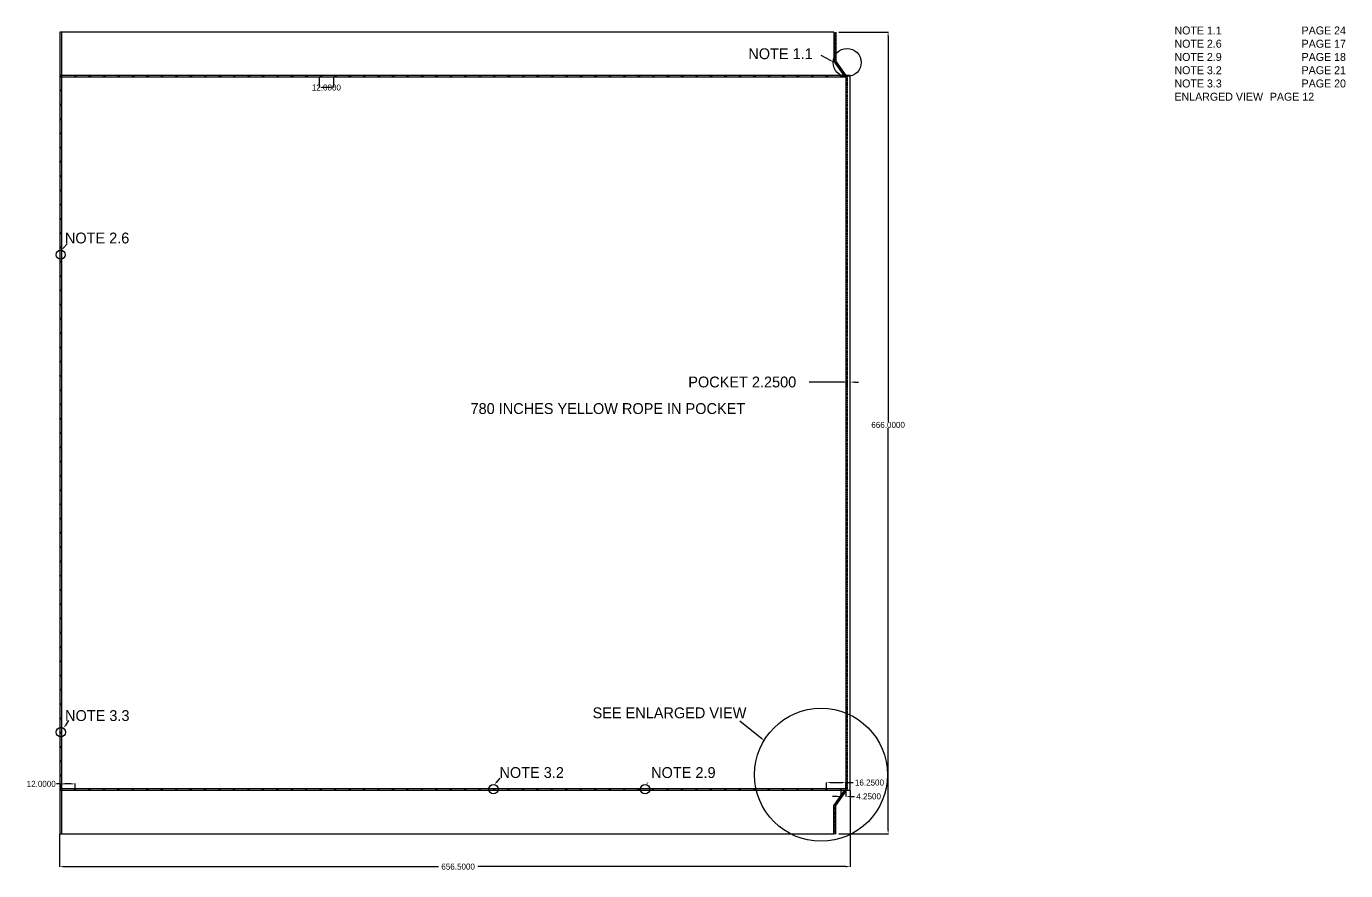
# Model space of a CAD drawing. Header units: inches. Extents: x -1914 to 19746, y -1697 to -663.
# Drawn here: x 12741 to 13836, y -1461 to -760 of the extents above; entities that cross this region are included whole.
import ezdxf

# ---------------------------------------------------------------- set-up
doc = ezdxf.new("R2010")
doc.units = ezdxf.units.IN
doc.header["$MEASUREMENT"] = 0
doc.linetypes.add('HIDDEN', pattern=[0.375, 0.25, -0.125])
for name, color, linetype in [('DIMENSION', 7, 'Continuous'), ('FINISH', 1, 'Continuous'), ('GROMMET', 7, 'Continuous'), ('STECH', 7, 'HIDDEN'), ('TEXT', 7, 'Continuous'), ('WEBB', 5, 'Continuous')]:
    doc.layers.add(name, color=color, linetype=linetype)
doc.dimstyles.get("Standard").update_dxf_attribs({"dimtxt": 3.5, "dimasz": 3.5, "dimexe": 0.18, "dimexo": 0.0625, "dimgap": 0.09, "dimtad": 0, "dimtih": 1, "dimtoh": 1, "dimdec": 4, "dimzin": 0, "dimdsep": 46, "dimtxsty": 'Standard', "dimcen": 0.09, "dimadec": 0, "dimazin": 0, "dimtfac": 1, "dimtdec": 4, "dimtofl": 0, "dimtmove": 0, "dimatfit": 3, "dimfxl": 0, "dimtolj": 1, "dimtzin": 0, "dimarcsym": 0})

# ---------------------------------------------------------------- blocks, each defined once
blk = doc.blocks.new('*D35')
at = {"layer": 'DEFPOINTS', "color": 0}
for p in [(13411.5, -764.7), (13456.5, -764.7), (13411.5, -1430.7)]:
    blk.add_point(p, dxfattribs=at)
at = {"layer": 'DIMENSION', "color": 0, "lineweight": -2}
for p, q in [((13415.5, -764.7), (13456.7, -764.7)), ((13456.5, -768.2), (13456.5, -1088.4)), ((13456.5, -1427.2), (13456.5, -1093.6)), ((13415.5, -1430.7), (13456.7, -1430.7))]:
    blk.add_line(p, q, dxfattribs=at)
at = {"layer": 'DIMENSION', "color": 0}
for points in [[(13455.9, -768.2), (13457.1, -768.2), (13456.5, -764.7)], [(13455.9, -1427.2), (13457.1, -1427.2), (13456.5, -1430.7)]]:
    blk.add_solid(points, dxfattribs=at)
at = {"layer": 'DIMENSION', "color": 0, "insert": (13456.5, -1091), "char_height": 5, "attachment_point": 5}
blk.add_mtext('\\A1;666.0000', dxfattribs=at)
blk = doc.blocks.new('*D136')
at = {"layer": 'DEFPOINTS', "color": 0}
for p in [(13422.8, -1055.4), (13422.8, -1059.7), (13425, -1059.7)]:
    blk.add_point(p, dxfattribs=at)
at = {"layer": 'TEXT', "color": 0, "lineweight": -2}
for p, q in [((13419.3, -1055.4), (13390.8, -1055.4)), ((13422.8, -1059.6), (13422.8, -1055.2)), ((13425, -1059.6), (13425, -1055.2)), ((13428.5, -1055.4), (13432, -1055.4))]:
    blk.add_line(p, q, dxfattribs=at)
at = {"layer": 'TEXT', "color": 0}
for points in [[(13419.3, -1054.8), (13419.3, -1056), (13422.8, -1055.4)], [(13428.5, -1054.8), (13428.5, -1056), (13425, -1055.4)]]:
    blk.add_solid(points, dxfattribs=at)
at = {"layer": 'TEXT', "color": 0, "insert": (13333.7, -1055.4), "char_height": 9, "attachment_point": 5}
blk.add_mtext('\\A1; POCKET 2.2500', dxfattribs=at)
blk = doc.blocks.new('*D137')
at = {"layer": 'DEFPOINTS', "color": 0}
for p in [(12984, -801.5), (12996, -801.5), (12984, -810.8)]:
    blk.add_point(p, dxfattribs=at)
at = {"layer": 'TEXT', "color": 0, "lineweight": -2}
for p, q in [((12984, -801.5), (12984, -810.9)), ((12996, -801.5), (12996, -810.9)), ((12993.5, -810.8), (12986.5, -810.8))]:
    blk.add_line(p, q, dxfattribs=at)
at = {"layer": 'TEXT', "color": 0}
for points in [[(12986.5, -810.3), (12986.5, -811.2), (12984, -810.8)], [(12993.5, -810.3), (12993.5, -811.2), (12996, -810.8)]]:
    blk.add_solid(points, dxfattribs=at)
at = {"layer": 'TEXT', "color": 0, "insert": (12990, -810.8), "char_height": 5, "attachment_point": 5}
blk.add_mtext('\\A1;12.0000', dxfattribs=at)
blk = doc.blocks.new('*D138')
at = {"layer": 'DEFPOINTS', "color": 0}
for p in [(13421.5, -1388), (13405.3, -1394), (13421.5, -1394)]:
    blk.add_point(p, dxfattribs=at)
at = {"layer": 'TEXT', "color": 0, "lineweight": -2}
for p, q in [((13405.3, -1393.9), (13405.3, -1387.9)), ((13408.8, -1388), (13418, -1388)), ((13421.5, -1393.9), (13421.5, -1387.9)), ((13421.5, -1388), (13427.6, -1388))]:
    blk.add_line(p, q, dxfattribs=at)
at = {"layer": 'TEXT', "color": 0}
for points in [[(13408.8, -1387.5), (13408.8, -1388.6), (13405.3, -1388)], [(13418, -1387.5), (13418, -1388.6), (13421.5, -1388)]]:
    blk.add_solid(points, dxfattribs=at)
at = {"layer": 'TEXT', "color": 0, "insert": (13441, -1388), "char_height": 5, "attachment_point": 5}
blk.add_mtext('\\A1;16.2500', dxfattribs=at)
blk = doc.blocks.new('*D144')
at = {"layer": 'DEFPOINTS', "color": 0}
for p in [(12769.3, -1389.1), (12769.3, -1394), (12781.3, -1394)]:
    blk.add_point(p, dxfattribs=at)
at = {"layer": 'TEXT', "color": 0, "lineweight": -2}
for p, q in [((12769.3, -1389.1), (12765.8, -1389.1)), ((12769.3, -1393.9), (12769.3, -1388.9)), ((12777.8, -1389.1), (12772.8, -1389.1)), ((12781.3, -1393.9), (12781.3, -1388.9))]:
    blk.add_line(p, q, dxfattribs=at)
at = {"layer": 'TEXT', "color": 0}
for points in [[(12772.8, -1388.5), (12772.8, -1389.6), (12769.3, -1389.1)], [(12777.8, -1388.5), (12777.8, -1389.6), (12781.3, -1389.1)]]:
    blk.add_solid(points, dxfattribs=at)
at = {"layer": 'TEXT', "color": 0, "insert": (12753.2, -1389.1), "char_height": 5, "attachment_point": 5}
blk.add_mtext('\\A1;12.0000', dxfattribs=at)
blk = doc.blocks.new('*D149')
at = {"layer": 'DEFPOINTS', "color": 0}
for p in [(13425, -1394.7), (12768.5, -1430.7), (13425, -1457.8)]:
    blk.add_point(p, dxfattribs=at)
at = {"layer": 'TEXT', "color": 0, "lineweight": -2}
for p, q in [((13425, -1394.8), (13425, -1458)), ((12768.5, -1430.8), (12768.5, -1458)), ((12772, -1457.8), (13083, -1457.8)), ((13421.5, -1457.8), (13115.7, -1457.8))]:
    blk.add_line(p, q, dxfattribs=at)
at = {"layer": 'TEXT', "color": 0}
for points in [[(12772, -1457.2), (12772, -1458.4), (12768.5, -1457.8)], [(13421.5, -1457.2), (13421.5, -1458.4), (13425, -1457.8)]]:
    blk.add_solid(points, dxfattribs=at)
at = {"layer": 'TEXT', "color": 0, "insert": (13099.4, -1457.8), "char_height": 5, "attachment_point": 5}
blk.add_mtext('\\A1;656.5000', dxfattribs=at)
blk = doc.blocks.new('*D152')
at = {"layer": 'DEFPOINTS', "color": 0}
for p in [(13417.3, -1394), (13421.5, -1394.3), (13421.5, -1399.5)]:
    blk.add_point(p, dxfattribs=at)
at = {"layer": 'TEXT', "color": 0, "lineweight": -2}
for p, q in [((13413.8, -1399.5), (13410.3, -1399.5)), ((13417.3, -1394), (13417.3, -1399.7)), ((13421.5, -1394.3), (13421.5, -1399.7)), ((13425, -1399.5), (13428.6, -1399.5))]:
    blk.add_line(p, q, dxfattribs=at)
at = {"layer": 'TEXT', "color": 0}
for points in [[(13413.8, -1398.9), (13413.8, -1400.1), (13417.3, -1399.5)], [(13425, -1398.9), (13425, -1400.1), (13421.5, -1399.5)]]:
    blk.add_solid(points, dxfattribs=at)
at = {"layer": 'TEXT', "color": 0, "insert": (13440.3, -1399.5), "char_height": 5, "attachment_point": 5}
blk.add_mtext('\\A1;4.2500', dxfattribs=at)

msp = doc.modelspace()

# ---------------------------------------------------------------- linework, layer by layer
at = {"layer": 'FINISH'}
for p, q in [((13411.52993, -764.71588), (12768.52993, -764.71588)), ((13411.52993, -764.71588), (13411.52993, -788.71588)), ((13413.02993, -764.71588), (13413.02993, -788.71588)), ((13420.02993, -800.71588), (13411.52993, -788.71588)), ((13421.52993, -800.71588), (13413.02993, -788.71588)), ((13425.02993, -800.71588), (13421.52993, -800.71588)), ((13421.52993, -1394.71588), (13421.52993, -800.71588)), ((13425.02993, -1394.71588), (13425.02993, -800.71588)), ((13420.02993, -1394.71588), (13411.52993, -1406.71588)), ((13420.02993, -1394.71588), (13411.52993, -1406.71588)), ((13421.52993, -1394.71588), (13413.02993, -1406.71588)), ((13425.02993, -1394.71588), (13421.52993, -1394.71588)), ((13411.52993, -1430.71588), (13411.52993, -1406.71588)), ((13411.52993, -1430.71588), (13411.52993, -1406.71588)), ((13413.02993, -1430.71588), (13413.02993, -1406.71588)), ((13411.52993, -1430.71588), (12768.52993, -1430.71588))]:
    msp.add_line(p, q, dxfattribs=at)
at = {"layer": 'GROMMET'}
for centre, radius in [((12769.27993, -801.46588), 0.5), ((12769.52993, -801.46588), 0.5), ((12769.27993, -801.46588), 0.25), ((12769.52993, -801.46588), 0.25), ((12781.52993, -801.46588), 0.5), ((12781.52993, -801.46588), 0.25), ((12793.52993, -801.46588), 0.5), ((12793.52993, -801.46588), 0.25), ((12805.52993, -801.46588), 0.5), ((12805.52993, -801.46588), 0.25), ((12817.52993, -801.46588), 0.5), ((12817.52993, -801.46588), 0.25), ((12829.52993, -801.46588), 0.5), ((12829.52993, -801.46588), 0.25), ((12841.52993, -801.46588), 0.5), ((12841.52993, -801.46588), 0.25), ((12853.52993, -801.46588), 0.5), ((12853.52993, -801.46588), 0.25), ((12865.52993, -801.46588), 0.5), ((12865.52993, -801.46588), 0.25), ((12877.52993, -801.46588), 0.5), ((12877.52993, -801.46588), 0.25), ((12889.52993, -801.46588), 0.5), ((12889.52993, -801.46588), 0.25), ((12901.52993, -801.46588), 0.5), ((12901.52993, -801.46588), 0.25), ((12913.52993, -801.46588), 0.5), ((12913.52993, -801.46588), 0.25), ((12925.52993, -801.46588), 0.5), ((12925.52993, -801.46588), 0.25), ((12937.52993, -801.46588), 0.5), ((12937.52993, -801.46588), 0.25), ((12949.52993, -801.46588), 0.5), ((12949.52993, -801.46588), 0.25), ((12961.52993, -801.46588), 0.5), ((12961.52993, -801.46588), 0.25), ((12973.52993, -801.46588), 0.5), ((12973.52993, -801.46588), 0.25), ((12985.52993, -801.46588), 0.5), ((12985.52993, -801.46588), 0.25), ((12997.52993, -801.46588), 0.5), ((12997.52993, -801.46588), 0.25), ((13009.52993, -801.46588), 0.5), ((13009.52993, -801.46588), 0.25), ((13021.52993, -801.46588), 0.5), ((13021.52993, -801.46588), 0.25), ((13033.52993, -801.46588), 0.5), ((13033.52993, -801.46588), 0.25), ((13045.52993, -801.46588), 0.5), ((13045.52993, -801.46588), 0.25), ((13057.52993, -801.46588), 0.5), ((13057.52993, -801.46588), 0.25), ((13069.52993, -801.46588), 0.5), ((13069.52993, -801.46588), 0.25), ((13081.52993, -801.46588), 0.5), ((13081.52993, -801.46588), 0.25), ((13093.52993, -801.46588), 0.5), ((13093.52993, -801.46588), 0.25), ((13105.52993, -801.46588), 0.5), ((13105.52993, -801.46588), 0.25), ((13117.52993, -801.46588), 0.5), ((13117.52993, -801.46588), 0.25), ((13129.52993, -801.46588), 0.5), ((13129.52993, -801.46588), 0.25), ((13141.52993, -801.46588), 0.5), ((13141.52993, -801.46588), 0.25), ((13153.52993, -801.46588), 0.5), ((13153.52993, -801.46588), 0.25), ((13165.52993, -801.46588), 0.5), ((13165.52993, -801.46588), 0.25), ((13177.52993, -801.46588), 0.5), ((13177.52993, -801.46588), 0.25), ((13189.52993, -801.46588), 0.5), ((13189.52993, -801.46588), 0.25), ((13201.52993, -801.46588), 0.5), ((13201.52993, -801.46588), 0.25), ((13213.52993, -801.46588), 0.5), ((13213.52993, -801.46588), 0.25), ((13225.52993, -801.46588), 0.5), ((13225.52993, -801.46588), 0.25), ((13237.52993, -801.46588), 0.5), ((13237.52993, -801.46588), 0.25), ((13249.52993, -801.46588), 0.5), ((13249.52993, -801.46588), 0.25), ((13261.52993, -801.46588), 0.5), ((13261.52993, -801.46588), 0.25), ((13273.52993, -801.46588), 0.5), ((13273.52993, -801.46588), 0.25), ((13285.52993, -801.46588), 0.5), ((13285.52993, -801.46588), 0.25), ((13297.52993, -801.46588), 0.5), ((13297.52993, -801.46588), 0.25), ((13309.52993, -801.46588), 0.5), ((13309.52993, -801.46588), 0.25), ((13321.52993, -801.46588), 0.5), ((13321.52993, -801.46588), 0.25), ((13333.52993, -801.46588), 0.5), ((13333.52993, -801.46588), 0.25), ((13345.52993, -801.46588), 0.5), ((13345.52993, -801.46588), 0.25), ((13357.52993, -801.46588), 0.5), ((13357.52993, -801.46588), 0.25), ((13369.52993, -801.46588), 0.5), ((13369.52993, -801.46588), 0.25), ((13381.52993, -801.46588), 0.5), ((13381.52993, -801.46588), 0.25), ((13393.52993, -801.46588), 0.5), ((13393.52993, -801.46588), 0.25), ((13405.52993, -801.46588), 0.5), ((13405.52993, -801.46588), 0.25), ((13417.52993, -801.46588), 0.5), ((13417.52993, -801.46588), 0.25), ((12769.27993, -813.31588), 0.5), ((12769.27993, -813.31588), 0.25), ((12769.27993, -825.16588), 0.5), ((12769.27993, -825.16588), 0.25), ((12769.27993, -837.01588), 0.5), ((12769.27993, -837.01588), 0.25), ((12769.27993, -848.86588), 0.5), ((12769.27993, -848.86588), 0.25), ((12769.27993, -860.71588), 0.5), ((12769.27993, -860.71588), 0.25), ((12769.27993, -872.56588), 0.5), ((12769.27993, -872.56588), 0.25), ((12769.27993, -884.41588), 0.5), ((12769.27993, -884.41588), 0.25), ((12769.27993, -896.26588), 0.5), ((12769.27993, -896.26588), 0.25), ((12769.27993, -908.11588), 0.5), ((12769.27993, -908.11588), 0.25), ((12769.27993, -919.96588), 0.5), ((12769.27993, -919.96588), 0.25), ((12769.27993, -931.81588), 0.5), ((12769.27993, -931.81588), 0.25), ((12769.27993, -943.66588), 0.5), ((12769.27993, -943.66588), 0.25), ((12769.27993, -955.51588), 0.5), ((12769.27993, -955.51588), 0.25), ((12769.27993, -967.36588), 0.5), ((12769.27993, -967.36588), 0.25), ((12769.27993, -979.21588), 0.5), ((12769.27993, -979.21588), 0.25), ((12769.27993, -991.06588), 0.5), ((12769.27993, -991.06588), 0.25), ((12769.27993, -1002.91588), 0.5), ((12769.27993, -1002.91588), 0.25), ((12769.27993, -1014.76588), 0.5), ((12769.27993, -1014.76588), 0.25), ((12769.27993, -1026.61588), 0.5), ((12769.27993, -1026.61588), 0.25), ((12769.27993, -1038.46588), 0.5), ((12769.27993, -1038.46588), 0.25), ((12769.27993, -1050.31588), 0.5), ((12769.27993, -1050.31588), 0.25), ((12769.27993, -1062.16588), 0.5), ((12769.27993, -1062.16588), 0.25), ((12769.27993, -1074.01588), 0.5), ((12769.27993, -1074.01588), 0.25), ((12769.27993, -1085.86588), 0.5), ((12769.27993, -1085.86588), 0.25), ((12769.27993, -1097.71588), 0.5), ((12769.27993, -1097.71588), 0.25), ((12769.27993, -1109.56588), 0.5), ((12769.27993, -1109.56588), 0.25), ((12769.27993, -1121.41588), 0.5), ((12769.27993, -1121.41588), 0.25), ((12769.27993, -1133.26588), 0.5), ((12769.27993, -1133.26588), 0.25), ((12769.27993, -1145.11588), 0.5), ((12769.27993, -1145.11588), 0.25), ((12769.27993, -1156.96588), 0.5), ((12769.27993, -1156.96588), 0.25), ((12769.27993, -1168.81588), 0.5), ((12769.27993, -1168.81588), 0.25), ((12769.27993, -1180.66588), 0.5), ((12769.27993, -1180.66588), 0.25), ((12769.27993, -1192.51588), 0.5), ((12769.27993, -1192.51588), 0.25), ((12769.27993, -1204.36588), 0.5), ((12769.27993, -1204.36588), 0.25), ((12769.27993, -1216.21588), 0.5), ((12769.27993, -1216.21588), 0.25), ((12769.27993, -1228.06588), 0.5), ((12769.27993, -1228.06588), 0.25), ((12769.27993, -1239.91588), 0.5), ((12769.27993, -1239.91588), 0.25), ((12769.27993, -1251.76588), 0.5), ((12769.27993, -1251.76588), 0.25), ((12769.27993, -1263.61588), 0.5), ((12769.27993, -1263.61588), 0.25), ((12769.27993, -1275.46588), 0.5), ((12769.27993, -1275.46588), 0.25), ((12769.27993, -1287.31588), 0.5), ((12769.27993, -1287.31588), 0.25), ((12769.27993, -1299.16588), 0.5), ((12769.27993, -1299.16588), 0.25), ((12769.27993, -1311.01588), 0.5), ((12769.27993, -1311.01588), 0.25), ((12769.27993, -1322.86588), 0.5), ((12769.27993, -1322.86588), 0.25), ((12769.27993, -1334.71588), 0.5), ((12769.27993, -1334.71588), 0.25), ((12769.27993, -1346.56588), 0.5), ((12769.27993, -1346.56588), 0.25), ((12769.27993, -1358.41588), 0.5), ((12769.27993, -1358.41588), 0.25), ((12769.27993, -1370.26588), 0.5), ((12769.27993, -1370.26588), 0.25), ((12769.27993, -1382.11588), 0.5), ((12769.27993, -1382.11588), 0.25), ((12769.27993, -1393.96588), 0.5), ((12769.27993, -1393.96588), 0.25), ((12781.27993, -1393.96588), 0.5), ((12781.27993, -1393.96588), 0.25), ((12793.27993, -1393.96588), 0.5), ((12793.27993, -1393.96588), 0.25), ((12805.27993, -1393.96588), 0.5), ((12805.27993, -1393.96588), 0.25), ((12817.27993, -1393.96588), 0.5), ((12817.27993, -1393.96588), 0.25), ((12829.27993, -1393.96588), 0.5), ((12829.27993, -1393.96588), 0.25), ((12841.27993, -1393.96588), 0.5), ((12841.27993, -1393.96588), 0.25), ((12853.27993, -1393.96588), 0.5), ((12853.27993, -1393.96588), 0.25), ((12865.27993, -1393.96588), 0.5), ((12865.27993, -1393.96588), 0.25), ((12877.27993, -1393.96588), 0.5), ((12877.27993, -1393.96588), 0.25), ((12889.27993, -1393.96588), 0.5), ((12889.27993, -1393.96588), 0.25), ((12901.27993, -1393.96588), 0.5), ((12901.27993, -1393.96588), 0.25), ((12913.27993, -1393.96588), 0.5), ((12913.27993, -1393.96588), 0.25), ((12925.27993, -1393.96588), 0.5), ((12925.27993, -1393.96588), 0.25), ((12937.27993, -1393.96588), 0.5), ((12937.27993, -1393.96588), 0.25), ((12949.27993, -1393.96588), 0.5), ((12949.27993, -1393.96588), 0.25), ((12961.27993, -1393.96588), 0.5), ((12961.27993, -1393.96588), 0.25), ((12973.27993, -1393.96588), 0.5), ((12973.27993, -1393.96588), 0.25), ((12985.27993, -1393.96588), 0.5), ((12985.27993, -1393.96588), 0.25), ((12997.27993, -1393.96588), 0.5), ((12997.27993, -1393.96588), 0.25), ((13009.27993, -1393.96588), 0.5), ((13009.27993, -1393.96588), 0.25), ((13021.27993, -1393.96588), 0.5), ((13021.27993, -1393.96588), 0.25), ((13033.27993, -1393.96588), 0.5), ((13033.27993, -1393.96588), 0.25), ((13045.27993, -1393.96588), 0.5), ((13045.27993, -1393.96588), 0.25), ((13057.27993, -1393.96588), 0.5), ((13057.27993, -1393.96588), 0.25), ((13069.27993, -1393.96588), 0.5), ((13069.27993, -1393.96588), 0.25), ((13081.27993, -1393.96588), 0.5), ((13081.27993, -1393.96588), 0.25), ((13093.27993, -1393.96588), 0.5), ((13093.27993, -1393.96588), 0.25), ((13105.27993, -1393.96588), 0.5), ((13105.27993, -1393.96588), 0.25), ((13117.27993, -1393.96588), 0.5), ((13117.27993, -1393.96588), 0.25), ((13129.27993, -1393.96588), 0.5), ((13129.27993, -1393.96588), 0.25), ((13141.27993, -1393.96588), 0.5), ((13141.27993, -1393.96588), 0.25), ((13153.27993, -1393.96588), 0.5), ((13153.27993, -1393.96588), 0.25), ((13165.27993, -1393.96588), 0.5), ((13165.27993, -1393.96588), 0.25), ((13177.27993, -1393.96588), 0.5), ((13177.27993, -1393.96588), 0.25), ((13189.27993, -1393.96588), 0.5), ((13189.27993, -1393.96588), 0.25), ((13201.27993, -1393.96588), 0.5), ((13201.27993, -1393.96588), 0.25), ((13213.27993, -1393.96588), 0.5), ((13213.27993, -1393.96588), 0.25), ((13225.27993, -1393.96588), 0.5), ((13225.27993, -1393.96588), 0.25), ((13237.27993, -1393.96588), 0.5), ((13237.27993, -1393.96588), 0.25), ((13249.27993, -1393.96588), 0.5), ((13249.27993, -1393.96588), 0.25), ((13261.27993, -1393.96588), 0.5), ((13261.27993, -1393.96588), 0.25), ((13273.27993, -1393.96588), 0.5), ((13273.27993, -1393.96588), 0.25), ((13285.27993, -1393.96588), 0.5), ((13285.27993, -1393.96588), 0.25), ((13297.27993, -1393.96588), 0.5), ((13297.27993, -1393.96588), 0.25), ((13309.27993, -1393.96588), 0.5), ((13309.27993, -1393.96588), 0.25), ((13321.27993, -1393.96588), 0.5), ((13321.27993, -1393.96588), 0.25), ((13333.27993, -1393.96588), 0.5), ((13333.27993, -1393.96588), 0.25), ((13345.27993, -1393.96588), 0.5), ((13345.27993, -1393.96588), 0.25), ((13357.27993, -1393.96588), 0.5), ((13357.27993, -1393.96588), 0.25), ((13369.27993, -1393.96588), 0.5), ((13369.27993, -1393.96588), 0.25), ((13381.27993, -1393.96588), 0.5), ((13381.27993, -1393.96588), 0.25), ((13393.27993, -1393.96588), 0.5), ((13393.27993, -1393.96588), 0.25), ((13405.27993, -1393.96588), 0.5), ((13405.27993, -1393.96588), 0.25), ((13417.27993, -1393.96588), 0.5), ((13417.27993, -1393.96588), 0.25)]:
    msp.add_circle(centre, radius, dxfattribs=at)
at = {"layer": 'STECH', "ltscale": 0.015}
for p, q in [((13411.77993, -764.71588), (13411.77993, -788.71588)), ((13412.77993, -764.71588), (13412.77993, -788.71588)), ((13420.23394, -800.57138), (13411.73394, -788.57138)), ((13421.22357, -800.71588), (13412.82592, -788.86039)), ((13421.77993, -1394.71588), (13421.77993, -800.71588)), ((13422.77993, -1394.71588), (13422.77993, -800.71588)), ((13420.23394, -1394.86039), (13411.73394, -1406.86039)), ((13421.22357, -1394.71588), (13412.82592, -1406.57138)), ((13411.77993, -1430.71588), (13411.77993, -1406.71588)), ((13412.77993, -1430.71588), (13412.77993, -1406.71588))]:
    msp.add_line(p, q, dxfattribs=at)
at = {"layer": 'TEXT'}
for p, q in [((13400.65569, -784.02302), (13408.89588, -788.33057)), ((12774.63081, -940.49294), (12771.7501, -943.97419)), ((12775.922, -1336.43819), (12773.04129, -1340.99048)), ((13333.37375, -1336.6072), (13351.64321, -1351.50234)), ((13134.006, -1384.37799), (13131.12529, -1387.85923))]:
    msp.add_line(p, q, dxfattribs=at)
for centre, radius in [((13422.44653, -789.98631), 11.67754), ((12769.35304, -949.60851), 3.83358), ((13400.78468, -1381.50995), 55.19461), ((12769.50903, -1346.20649), 3.83358), ((13128.72823, -1393.49356), 3.83358), ((13254.69645, -1393.525), 3.83358)]:
    msp.add_circle(centre, radius, dxfattribs=at)
for points in [[(13408.61993, -788.64275), (13409.17184, -788.01839), (13410.76899, -789.98631)], [(12771.43791, -943.69823), (12772.06228, -944.25014), (12770.09435, -945.84729)], [(12772.72911, -1340.71452), (12773.35347, -1341.26644), (12771.38555, -1342.86358)], [(13351.9554, -1351.22638), (13351.33103, -1351.77829), (13353.29896, -1353.37544)], [(13130.81311, -1387.58327), (13131.43747, -1388.13519), (13129.46955, -1389.73233)], [(13256.78132, -1387.61472), (13257.40569, -1388.16663), (13255.43776, -1389.76378)]]:
    msp.add_solid(points, dxfattribs=at)
at = {"layer": 'WEBB'}
for p, q in [((12768.52993, -764.71588), (12768.52993, -1430.71588)), ((12770.02993, -764.71588), (12770.02993, -1430.71588)), ((13421.52993, -800.71588), (12768.52993, -800.71588)), ((13421.52993, -802.21588), (12768.52993, -802.21588)), ((13421.52993, -1393.21588), (12768.52993, -1393.21588)), ((13421.52993, -1394.71588), (12768.52993, -1394.71588))]:
    msp.add_line(p, q, dxfattribs=at)

# ---------------------------------------------------------------- texts
at = {"layer": 'TEXT'}
for s, p in [('NOTE 1.1', (13340.3972, -787.2385)), ('NOTE 2.6', (12772.85447, -940.26851)), ('780 INCHES YELLOW ROPE IN POCKET', (13109.72053, -1081.90154)), ('SEE ENLARGED VIEW', (13211.07167, -1334.60864)), ('NOTE 3.3', (12773.01046, -1336.86648)), ('NOTE 3.2', (13133.72966, -1384.15355)), ('NOTE 2.9', (13259.69788, -1384.185))]:
    msp.add_text(s, height=9, dxfattribs=at).set_placement(p)
at = {"layer": 'TEXT', "insert": (13694.27327, -760.11334), "char_height": 6.6, "width": 210.3834797, "attachment_point": 1}
msp.add_mtext('NOTE 1.1^I^I^IPAGE 24\\PNOTE 2.6^I^I^IPAGE 17\\PNOTE 2.9^I^I^IPAGE 18\\PNOTE 3.2^I^I ^IPAGE 21\\PNOTE 3.3^I^I^IPAGE 20\\PENLARGED VIEW^IPAGE 12', dxfattribs=at)

# ---------------------------------------------------------------- dimensions: what is measured, and where the dimension line sits
at = {"layer": 'DIMENSION'}
dim = msp.add_linear_dim(base=(13456.52993, -764.71588), p1=(13411.52993, -1430.71588), p2=(13411.52993, -764.71588), angle=90, dimstyle='Standard', override={"dimscale": 1, "dimtxt": 5, "dimexo": 4, "dimcen": 6, "dimatfit": 3}, dxfattribs=at)
dim.commit()
dim.dimension.update_dxf_attribs({"geometry": '*D35', "text_midpoint": (13456.52993, -1090.96588), "dimtype": 160})
at = {"layer": 'TEXT', "ltscale": 0.015}
dim = msp.add_linear_dim(base=(12984.02993, -810.76094), p1=(12996.02993, -801.46588), p2=(12984.02993, -801.46588), dimstyle='Standard', override={"dimscale": 1, "dimtxt": 5, "dimasz": 2.5}, dxfattribs=at)
dim.commit()
dim.dimension.update_dxf_attribs({"geometry": '*D137', "text_midpoint": (12990.02993, -810.76094), "dimtype": 160})
at = {"layer": 'TEXT'}
dim = msp.add_linear_dim(base=(13422.77993, -1055.40516), p1=(13425.02993, -1059.65592), p2=(13422.77993, -1059.65592), text=' POCKET 2.2500', dimstyle='Standard', override={"dimtxt": 9}, dxfattribs=at)
dim.commit()
dim.dimension.update_dxf_attribs({"geometry": '*D136', "text_midpoint": (13333.69951, -1055.40516), "dimtype": 160})
dim = msp.add_linear_dim(base=(12769.27993, -1389.05994), p1=(12781.27993, -1393.96588), p2=(12769.27993, -1393.96588), dimstyle='Standard', override={"dimtxt": 5}, dxfattribs=at)
dim.commit()
dim.dimension.update_dxf_attribs({"geometry": '*D144', "text_midpoint": (12753.18993, -1389.05994)})
for base, p1, p2, picture, middle in [((13421.52993, -1388.03814), (13405.27993, -1393.96588), (13421.52993, -1393.96588), '*D138', (13440.99202, -1388.03814)), ((13425.02993, -1457.83317), (12768.52993, -1430.71588), (13425.02993, -1394.71588), '*D149', (13099.36122, -1457.83317)), ((13421.52993, -1399.51286), (13417.27993, -1393.96588), (13421.52993, -1394.2716), '*D152', (13440.31593, -1399.51286))]:
    dim = msp.add_linear_dim(base=base, p1=p1, p2=p2, dimstyle='Standard', override={"dimtxt": 5}, dxfattribs=at)
    dim.commit()
    dim.dimension.update_dxf_attribs({"geometry": picture, "text_midpoint": middle, "dimtype": 160})

doc.saveas('drawing.dxf')
